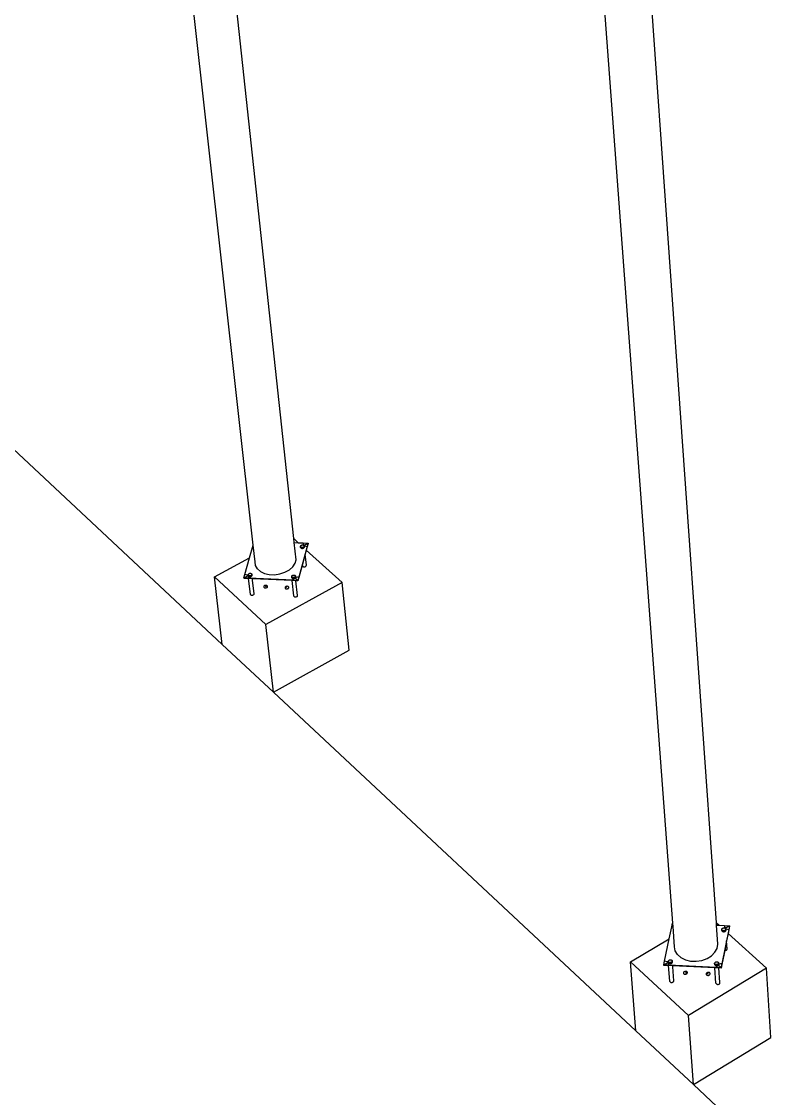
# Model space of a CAD drawing. Header units: inches. Extents: x -1339 to 1886, y -1058 to 789.
# Drawn here: x -617.1 to -284.1, y -813.9 to -344.9 of the extents above; entities that cross this region are included whole.
import ezdxf

# ---------------------------------------------------------------- set-up
doc = ezdxf.new("R2010")
doc.units = ezdxf.units.IN
doc.header["$MEASUREMENT"] = 0

msp = doc.modelspace()

# ---------------------------------------------------------------- linework, layer by layer
for p, q in [((-516.09, -572.91), (-584.73, 43.51)), ((-314.27, -737.41), (-359.13, -99.16)), ((-498.45, -570.07), (-538.18, -200.39)), ((-333.22, -737.54), (-364.8, -313.85)), ((-529.58, -616.2), (-682.11, -473.8)), ((-498.45, -570.07), (-496.47, -571.87)), ((-498.27, -571.79), (-498.45, -570.07)), ((-498.27, -571.79), (-496.47, -571.87)), ((-497.46, -579.26), (-498.27, -571.79)), ((-496.47, -571.87), (-494.28, -571.97)), ((-494.28, -571.97), (-494.31, -572.34)), ((-494.28, -571.97), (-492.23, -572.06)), ((-494.06, -573.02), (-492.25, -572.04)), ((-492.23, -572.06), (-492.62, -573.48)), ((-492.2, -572.26), (-492.6, -573.68)), ((-492.2, -572.26), (-492.23, -572.06)), ((-517.67, -578.46), (-516.09, -572.91)), ((-515.28, -580.21), (-516.09, -572.91)), ((-492.62, -573.48), (-496.29, -586.83)), ((-495.49, -573.51), (-495.47, -573.36)), ((-495.44, -573.64), (-495.49, -573.51)), ((-495.46, -573.78), (-495.49, -573.51)), ((-495.47, -573.36), (-495.41, -573.23)), ((-495.44, -573.73), (-495.46, -573.78)), ((-495.44, -573.92), (-495.46, -573.78)), ((-495.35, -573.76), (-495.44, -573.64)), ((-495.44, -573.92), (-495.43, -573.78)), ((-495.4, -574.06), (-495.44, -573.92)), ((-495.43, -573.78), (-495.43, -573.78)), ((-495.41, -573.23), (-495.29, -573.1)), ((-495.31, -574.17), (-495.4, -574.06)), ((-495.21, -573.85), (-495.35, -573.76)), ((-495.31, -574.17), (-495.17, -574.27)), ((-495.29, -573.1), (-495.14, -572.99)), ((-495.03, -573.92), (-495.21, -573.85)), ((-495.17, -574.27), (-494.99, -574.33)), ((-495.14, -572.99), (-494.95, -572.91)), ((-494.84, -573.95), (-495.03, -573.92)), ((-494.99, -574.33), (-494.79, -574.36)), ((-494.95, -572.91), (-494.74, -572.86)), ((-494.63, -573.94), (-494.84, -573.95)), ((-494.8, -574.38), (-494.58, -574.37)), ((-494.79, -574.36), (-494.58, -574.35)), ((-494.74, -572.86), (-494.53, -572.86)), ((-493.47, -576.88), (-494.68, -581.28)), ((-494.42, -573.89), (-494.63, -573.94)), ((-494.58, -574.35), (-494.38, -574.3)), ((-494.58, -574.37), (-494.37, -574.32)), ((-494.53, -572.86), (-494.34, -572.88)), ((-494.23, -573.81), (-494.42, -573.89)), ((-494.38, -574.3), (-494.19, -574.22)), ((-494.37, -574.32), (-494.17, -574.24)), ((-494.34, -572.88), (-494.16, -572.95)), ((-494.31, -572.34), (-494.2, -572.69)), ((-494.08, -573.7), (-494.23, -573.81)), ((-494.2, -572.69), (-493.96, -573)), ((-494.19, -574.22), (-494.03, -574.12)), ((-494.17, -574.24), (-494.01, -574.13)), ((-494.16, -572.95), (-494.02, -573.04)), ((-493.96, -573.58), (-494.08, -573.7)), ((-494.03, -574.12), (-493.92, -573.99)), ((-494.02, -573.04), (-493.93, -573.16)), ((-494.01, -574.13), (-493.89, -573.99)), ((-493.96, -573), (-493.59, -573.25)), ((-493.9, -573.44), (-493.96, -573.58)), ((-493.93, -573.16), (-493.88, -573.29)), ((-493.92, -573.99), (-493.85, -573.85)), ((-493.88, -573.29), (-493.9, -573.44)), ((-493.86, -573.56), (-493.89, -573.52)), ((-493.89, -573.99), (-493.82, -573.85)), ((-493.86, -573.56), (-493.88, -573.29)), ((-493.88, -573.58), (-493.84, -573.71)), ((-493.85, -573.57), (-493.86, -573.56)), ((-493.81, -573.7), (-493.85, -573.57)), ((-493.84, -573.71), (-493.85, -573.57)), ((-493.84, -573.71), (-493.85, -573.85)), ((-493.82, -573.85), (-493.81, -573.7)), ((-493.59, -573.25), (-493.14, -573.41)), ((-492.97, -575.05), (-493.47, -576.88)), ((-492.96, -581.69), (-493.47, -576.88)), ((-493.14, -573.41), (-492.62, -573.48)), ((-492.6, -573.68), (-492.97, -575.05)), ((-492.97, -575.05), (-477.34, -589.25)), ((-492.6, -573.68), (-492.62, -573.48)), ((-532.98, -586.75), (-517.67, -578.46)), ((-519.74, -585.78), (-517.67, -578.46)), ((-515.09, -581.77), (-515.28, -580.21)), ((-498.86, -582.35), (-497.87, -580.84)), ((-497.87, -580.84), (-497.46, -579.26)), ((-494.68, -581.28), (-496.27, -587.03)), ((-494.62, -581.91), (-494.68, -581.28)), ((-520.15, -587.21), (-519.74, -585.78)), ((-520.15, -587.21), (-518.41, -586.27)), ((-519.22, -585.85), (-519.74, -585.78)), ((-518.76, -586.02), (-519.22, -585.85)), ((-518.4, -586.26), (-518.76, -586.02)), ((-518.16, -586.58), (-518.4, -586.26)), ((-518.27, -585.85), (-518.26, -585.71)), ((-518.23, -585.99), (-518.27, -585.85)), ((-518.24, -586.13), (-518.27, -585.85)), ((-518.26, -585.71), (-518.19, -585.57)), ((-518.25, -586.14), (-518.26, -586.29)), ((-518.26, -586.29), (-518.22, -586.43)), ((-518.24, -586.13), (-518.25, -586.14)), ((-518.22, -586.08), (-518.24, -586.12)), ((-518.22, -586.09), (-518.24, -586.13)), ((-518.23, -586.27), (-518.24, -586.13)), ((-518.14, -586.11), (-518.23, -585.99)), ((-518.23, -586.27), (-518.22, -586.14)), ((-518.19, -586.4), (-518.23, -586.27)), ((-518.19, -585.57), (-518.08, -585.44)), ((-518, -586.2), (-518.14, -586.11)), ((-518.08, -585.44), (-517.92, -585.33)), ((-517.82, -586.27), (-518, -586.2)), ((-517.92, -585.33), (-517.73, -585.25)), ((-517.62, -586.3), (-517.82, -586.27)), ((-517.73, -585.25), (-517.52, -585.2)), ((-517.41, -586.29), (-517.62, -586.3)), ((-517.52, -585.2), (-517.31, -585.2)), ((-517.21, -586.24), (-517.41, -586.29)), ((-517.31, -585.2), (-517.11, -585.22)), ((-517.02, -586.16), (-517.21, -586.24)), ((-517.11, -585.22), (-516.94, -585.29)), ((-516.86, -586.05), (-517.02, -586.16)), ((-516.94, -585.29), (-516.8, -585.38)), ((-516.74, -585.92), (-516.86, -586.05)), ((-516.71, -586.21), (-516.84, -586.21)), ((-516.7, -586.34), (-516.81, -586.47)), ((-516.8, -585.38), (-516.7, -585.5)), ((-516.8, -586.5), (-516.68, -586.36)), ((-516.79, -586.48), (-516.67, -586.34)), ((-516.68, -585.78), (-516.74, -585.92)), ((-516.7, -585.5), (-516.66, -585.64)), ((-516.66, -585.64), (-516.68, -585.78)), ((-516.68, -586.36), (-516.61, -586.22)), ((-516.67, -586.34), (-516.61, -586.22)), ((-516.62, -586.05), (-516.66, -585.64)), ((-516.64, -586.21), (-516.61, -586.22)), ((-516.63, -585.91), (-516.63, -585.9)), ((-516.59, -586.05), (-516.63, -585.91)), ((-516.63, -586.19), (-516.62, -586.05)), ((-516.61, -586.21), (-516.6, -586.2)), ((-516.61, -586.22), (-516.61, -586.21)), ((-516.6, -586.2), (-516.59, -586.05)), ((-514.31, -583.18), (-515.09, -581.77)), ((-512.98, -584.36), (-514.31, -583.18)), ((-512.98, -584.36), (-511.2, -585.23)), ((-511.2, -585.23), (-509.09, -585.72)), ((-509.09, -585.72), (-506.8, -585.81)), ((-506.8, -585.81), (-504.47, -585.48)), ((-504.47, -585.48), (-502.28, -584.75)), ((-502.28, -584.75), (-500.36, -583.69)), ((-500.36, -583.69), (-498.86, -582.35)), ((-499.31, -586.49), (-499.24, -586.35)), ((-499.24, -586.35), (-499.13, -586.22)), ((-499.13, -586.22), (-498.97, -586.11)), ((-498.97, -586.11), (-498.78, -586.03)), ((-498.78, -586.03), (-498.57, -585.98)), ((-498.57, -585.98), (-498.36, -585.97)), ((-498.36, -585.97), (-498.16, -586)), ((-498.16, -586), (-497.99, -586.06)), ((-497.99, -586.06), (-497.85, -586.16)), ((-497.85, -586.16), (-497.75, -586.28)), ((-497.75, -586.28), (-497.71, -586.42)), ((-494.6, -581.76), (-494.62, -581.91)), ((-494.62, -581.91), (-494.57, -582.05)), ((-494.6, -581.76), (-494.6, -581.76)), ((-494.48, -582.18), (-494.57, -582.05)), ((-494.48, -582.18), (-494.33, -582.27)), ((-494.33, -582.27), (-494.15, -582.34)), ((-494.15, -582.34), (-493.94, -582.37)), ((-493.94, -582.37), (-493.73, -582.36)), ((-493.73, -582.36), (-493.51, -582.31)), ((-493.51, -582.31), (-493.32, -582.23)), ((-493.32, -582.23), (-493.16, -582.12)), ((-493.16, -582.12), (-493.04, -581.98)), ((-493.04, -581.98), (-492.97, -581.84)), ((-492.97, -581.84), (-492.96, -581.69)), ((-529.58, -616.2), (-532.98, -586.75)), ((-510.58, -607.46), (-532.98, -586.75)), ((-518.08, -587.31), (-520.15, -587.21)), ((-520.13, -587.41), (-520.15, -587.21)), ((-518.13, -587.5), (-520.13, -587.41)), ((-518.22, -586.43), (-518.12, -586.56)), ((-518.09, -586.52), (-518.19, -586.4)), ((-518.05, -586.93), (-518.16, -586.58)), ((-517.36, -594.29), (-518.13, -587.5)), ((-518.06, -587.51), (-518.13, -587.5)), ((-518.12, -586.56), (-517.98, -586.65)), ((-518.09, -586.52), (-517.95, -586.62)), ((-518.08, -587.31), (-518.05, -586.93)), ((-518.06, -587.51), (-518.08, -587.31)), ((-498.75, -588.18), (-518.08, -587.31)), ((-516.45, -587.58), (-518.06, -587.51)), ((-517.98, -586.65), (-517.8, -586.72)), ((-517.95, -586.62), (-517.78, -586.68)), ((-517.8, -586.72), (-517.59, -586.75)), ((-517.78, -586.68), (-517.58, -586.71)), ((-517.59, -586.75), (-517.37, -586.74)), ((-517.58, -586.71), (-517.37, -586.7)), ((-517.58, -586.73), (-517.36, -586.72)), ((-517.37, -586.7), (-517.16, -586.65)), ((-517.37, -586.74), (-517.16, -586.69)), ((-517.36, -586.72), (-517.15, -586.67)), ((-517.16, -586.65), (-516.97, -586.57)), ((-517.16, -586.69), (-516.96, -586.61)), ((-517.15, -586.67), (-516.96, -586.59)), ((-516.97, -586.57), (-516.81, -586.47)), ((-516.96, -586.59), (-516.79, -586.48)), ((-516.96, -586.61), (-516.8, -586.5)), ((-516.41, -587.98), (-516.45, -587.58)), ((-499.17, -588.36), (-516.45, -587.58)), ((-516.41, -587.99), (-516.41, -587.98)), ((-516.38, -588.28), (-516.41, -587.98)), ((-516.36, -588.13), (-516.41, -587.99)), ((-516.38, -588.28), (-516.36, -588.13)), ((-515.7, -594.07), (-516.36, -588.13)), ((-511.53, -590.98), (-511.54, -591.12)), ((-511.46, -590.83), (-511.53, -590.98)), ((-511.34, -590.7), (-511.46, -590.83)), ((-511.18, -590.58), (-511.34, -590.7)), ((-510.98, -590.5), (-511.18, -590.58)), ((-510.77, -590.45), (-510.98, -590.5)), ((-510.55, -590.44), (-510.77, -590.45)), ((-510.71, -591.01), (-510.02, -590.64)), ((-477.34, -589.25), (-510.58, -607.46)), ((-510.34, -590.47), (-510.55, -590.44)), ((-510.16, -590.54), (-510.34, -590.47)), ((-510.02, -590.64), (-510.16, -590.54)), ((-509.92, -590.76), (-510.02, -590.64)), ((-509.96, -591.2), (-509.89, -591.05)), ((-509.88, -590.9), (-509.92, -590.76)), ((-509.89, -591.05), (-509.88, -590.9)), ((-501.89, -591), (-502.06, -591.11)), ((-501.7, -590.92), (-501.89, -591)), ((-501.89, -591), (-501.43, -591.43)), ((-501.49, -590.87), (-501.7, -590.92)), ((-501.27, -590.86), (-501.49, -590.87)), ((-501.06, -590.89), (-501.27, -590.86)), ((-500.88, -590.96), (-501.06, -590.89)), ((-500.74, -591.06), (-500.88, -590.96)), ((-500.64, -591.18), (-500.74, -591.06)), ((-499.32, -586.63), (-499.31, -586.49)), ((-499.28, -586.77), (-499.32, -586.63)), ((-499.28, -587.05), (-499.32, -586.63)), ((-499.3, -586.88), (-499.31, -587.03)), ((-499.31, -587.03), (-499.27, -587.17)), ((-499.27, -586.85), (-499.29, -586.9)), ((-499.18, -586.89), (-499.28, -586.77)), ((-499.28, -587.05), (-499.26, -586.9)), ((-499.23, -587.18), (-499.28, -587.05)), ((-499.27, -587.17), (-499.17, -587.3)), ((-499.14, -587.3), (-499.23, -587.18)), ((-499.04, -586.98), (-499.18, -586.89)), ((-499.17, -587.3), (-499.03, -587.4)), ((-498.45, -595.04), (-499.17, -588.36)), ((-498.73, -588.38), (-499.17, -588.36)), ((-499.14, -587.3), (-499, -587.4)), ((-498.87, -587.05), (-499.04, -586.98)), ((-499.03, -587.4), (-498.84, -587.46)), ((-499, -587.4), (-498.82, -587.46)), ((-498.67, -587.07), (-498.87, -587.05)), ((-498.84, -587.46), (-498.64, -587.49)), ((-498.82, -587.46), (-498.62, -587.49)), ((-498.58, -587.81), (-498.75, -588.18)), ((-498.73, -588.38), (-498.75, -588.18)), ((-496.68, -588.27), (-498.75, -588.18)), ((-497.47, -588.43), (-498.73, -588.38)), ((-498.46, -587.06), (-498.67, -587.07)), ((-498.64, -587.49), (-498.62, -587.49)), ((-498.63, -587.51), (-498.41, -587.5)), ((-498.62, -587.49), (-498.42, -587.48)), ((-498.28, -587.47), (-498.58, -587.81)), ((-498.25, -587.02), (-498.46, -587.06)), ((-498.23, -587.44), (-498.42, -587.48)), ((-498.41, -587.5), (-498.2, -587.45)), ((-498.23, -587.44), (-498.28, -587.47)), ((-498.06, -586.94), (-498.25, -587.02)), ((-498.23, -587.44), (-498.2, -587.43)), ((-498.2, -587.43), (-498.01, -587.35)), ((-498.2, -587.45), (-498, -587.37)), ((-497.9, -586.83), (-498.06, -586.94)), ((-498.01, -587.35), (-497.98, -587.33)), ((-498.01, -587.35), (-498.01, -587.35)), ((-498, -587.37), (-497.84, -587.25)), ((-497.98, -587.33), (-497.9, -587.27)), ((-497.79, -586.7), (-497.9, -586.83)), ((-497.9, -587.27), (-497.89, -587.27)), ((-497.86, -587.24), (-497.89, -587.27)), ((-497.86, -587.24), (-497.85, -587.24)), ((-497.85, -587.24), (-497.76, -587.15)), ((-497.84, -587.25), (-497.82, -587.23)), ((-497.83, -587.22), (-497.83, -587.22)), ((-497.82, -587.23), (-497.83, -587.22)), ((-497.82, -587.23), (-497.72, -587.12)), ((-496.68, -588.27), (-497.82, -587.23)), ((-497.76, -586.63), (-497.79, -586.7)), ((-497.77, -587.15), (-497.74, -587.11)), ((-497.76, -587.15), (-497.77, -587.15)), ((-497.74, -586.6), (-497.76, -586.63)), ((-497.76, -586.63), (-497.71, -586.69)), ((-497.37, -586.98), (-497.76, -587.15)), ((-497.69, -586.99), (-497.76, -586.99)), ((-497.76, -587.15), (-497.73, -587.1)), ((-497.72, -586.56), (-497.74, -586.6)), ((-497.69, -586.67), (-497.74, -586.6)), ((-497.69, -586.68), (-497.74, -586.61)), ((-497.69, -586.99), (-497.74, -587.11)), ((-497.73, -587.1), (-497.66, -586.96)), ((-497.71, -586.42), (-497.72, -586.56)), ((-497.72, -587.12), (-497.66, -586.99)), ((-497.68, -586.7), (-497.71, -586.42)), ((-497.71, -586.69), (-497.66, -586.83)), ((-497.69, -586.67), (-497.68, -586.7)), ((-497.68, -586.68), (-497.69, -586.68)), ((-497.68, -586.97), (-497.69, -586.99)), ((-497.64, -586.83), (-497.68, -586.68)), ((-497.65, -586.81), (-497.68, -586.7)), ((-497.66, -586.83), (-497.68, -586.7)), ((-497.66, -586.83), (-497.68, -586.97)), ((-497.66, -586.96), (-497.65, -586.81)), ((-497.66, -586.99), (-497.65, -586.98)), ((-497.65, -586.97), (-497.64, -586.83)), ((-497.65, -586.98), (-497.65, -586.97)), ((-496.78, -594.81), (-497.47, -588.43)), ((-496.66, -588.47), (-497.47, -588.43)), ((-496.84, -586.86), (-497.37, -586.98)), ((-496.29, -586.83), (-496.84, -586.86)), ((-496.29, -586.83), (-496.68, -588.27)), ((-496.66, -588.47), (-496.68, -588.27)), ((-496.27, -587.03), (-496.66, -588.47)), ((-496.27, -587.03), (-496.29, -586.83)), ((-474.3, -618.72), (-477.34, -589.25)), ((-517.32, -594.43), (-517.36, -594.29)), ((-517.22, -594.56), (-517.32, -594.43)), ((-517.22, -594.56), (-517.08, -594.66)), ((-517.08, -594.66), (-516.9, -594.72)), ((-516.9, -594.72), (-516.69, -594.75)), ((-516.69, -594.75), (-516.47, -594.74)), ((-516.47, -594.74), (-516.26, -594.69)), ((-516.26, -594.69), (-516.07, -594.61)), ((-516.07, -594.61), (-515.9, -594.5)), ((-515.9, -594.5), (-515.78, -594.37)), ((-515.78, -594.37), (-515.71, -594.22)), ((-515.71, -594.22), (-515.7, -594.07)), ((-511.54, -591.12), (-511.5, -591.27)), ((-511.5, -591.27), (-511.4, -591.39)), ((-511.4, -591.39), (-511.26, -591.49)), ((-511.26, -591.49), (-511.08, -591.55)), ((-511.08, -591.55), (-510.87, -591.58)), ((-510.87, -591.58), (-510.65, -591.57)), ((-510.65, -591.57), (-510.44, -591.52)), ((-510.44, -591.52), (-510.24, -591.44)), ((-510.24, -591.44), (-510.08, -591.33)), ((-510.08, -591.33), (-509.96, -591.2)), ((-502.24, -591.39), (-502.26, -591.54)), ((-502.26, -591.54), (-502.21, -591.68)), ((-502.18, -591.25), (-502.24, -591.39)), ((-502.21, -591.68), (-502.12, -591.81)), ((-502.06, -591.11), (-502.18, -591.25)), ((-502.12, -591.81), (-501.97, -591.91)), ((-501.97, -591.91), (-501.79, -591.97)), ((-501.79, -591.97), (-501.58, -592)), ((-501.58, -592), (-501.37, -591.99)), ((-501.37, -591.99), (-501.15, -591.94)), ((-501.15, -591.94), (-500.96, -591.86)), ((-500.96, -591.86), (-500.8, -591.75)), ((-500.8, -591.75), (-500.68, -591.61)), ((-500.68, -591.61), (-500.61, -591.47)), ((-500.59, -591.32), (-500.64, -591.18)), ((-500.61, -591.47), (-500.59, -591.32)), ((-498.4, -595.18), (-498.45, -595.04)), ((-498.31, -595.3), (-498.4, -595.18)), ((-498.31, -595.3), (-498.16, -595.4)), ((-498.16, -595.4), (-497.98, -595.47)), ((-497.98, -595.47), (-497.77, -595.49)), ((-497.77, -595.49), (-497.66, -595.49)), ((-497.66, -595.49), (-497.56, -595.48)), ((-497.56, -595.48), (-497.34, -595.44)), ((-497.34, -595.44), (-497.15, -595.35)), ((-497.15, -595.35), (-497.07, -595.3)), ((-497.07, -595.3), (-496.98, -595.24)), ((-496.98, -595.24), (-496.86, -595.11)), ((-496.86, -595.11), (-496.8, -594.96)), ((-496.8, -594.96), (-496.78, -594.81)), ((-507.3, -637), (-510.58, -607.46)), ((-507.3, -637), (-529.58, -616.2)), ((-507.3, -637), (-474.3, -618.72)), ((-349.29, -784.52), (-507.3, -637)), ((-334.79, -744.37), (-333.72, -739.13)), ((-333.72, -739.13), (-333.39, -737.53)), ((-333.72, -739.13), (-333.14, -739.1)), ((-333.39, -737.53), (-333.22, -737.54)), ((-333.39, -737.53), (-333.21, -737.7)), ((-333.1, -739.09), (-333.22, -737.54)), ((-333.14, -739.1), (-333.1, -739.09)), ((-332.45, -747.88), (-333.1, -739.09)), ((-314.27, -737.41), (-313.08, -738.49)), ((-314.2, -738.44), (-314.27, -737.41)), ((-314.2, -738.44), (-313.08, -738.49)), ((-313.61, -746.81), (-314.2, -738.44)), ((-313.08, -738.49), (-310.75, -738.6)), ((-311.87, -740.21), (-311.81, -740.06)), ((-311.87, -740.38), (-311.87, -740.21)), ((-311.86, -740.6), (-311.87, -740.38)), ((-311.82, -740.51), (-311.87, -740.38)), ((-311.86, -740.6), (-311.87, -740.64)), ((-311.82, -740.51), (-311.86, -740.6)), ((-311.84, -740.8), (-311.86, -740.6)), ((-311.84, -740.64), (-311.82, -740.57)), ((-311.84, -740.8), (-311.84, -740.64)), ((-311.79, -740.95), (-311.84, -740.8)), ((-308.88, -740.3), (-311.82, -755.34)), ((-311.82, -740.53), (-311.82, -740.51)), ((-311.71, -740.66), (-311.82, -740.53)), ((-311.81, -740.06), (-311.7, -739.91)), ((-311.68, -741.08), (-311.79, -740.95)), ((-311.56, -740.77), (-311.71, -740.66)), ((-311.7, -739.91), (-311.54, -739.79)), ((-311.68, -741.08), (-311.53, -741.19)), ((-311.36, -740.84), (-311.56, -740.77)), ((-311.54, -739.79), (-311.35, -739.7)), ((-311.15, -740.87), (-311.36, -740.84)), ((-311.35, -739.7), (-311.13, -739.65)), ((-310.93, -740.86), (-311.15, -740.87)), ((-311.13, -739.65), (-310.91, -739.64)), ((-310.72, -740.81), (-310.93, -740.86)), ((-310.91, -739.64), (-310.7, -739.67)), ((-310.75, -738.6), (-310.76, -739.02)), ((-310.76, -739.02), (-310.62, -739.41)), ((-310.75, -738.6), (-308.56, -738.7)), ((-310.52, -740.72), (-310.72, -740.81)), ((-310.7, -739.67), (-310.51, -739.74)), ((-310.69, -741.23), (-310.49, -741.14)), ((-310.67, -741.25), (-310.47, -741.16)), ((-310.62, -739.41), (-310.33, -739.76)), ((-310.36, -740.6), (-310.52, -740.72)), ((-310.51, -739.74), (-310.35, -739.85)), ((-310.49, -741.14), (-310.33, -741.02)), ((-310.47, -741.16), (-310.31, -741.03)), ((-310.45, -739.78), (-308.59, -738.68)), ((-310.25, -740.45), (-310.36, -740.6)), ((-310.35, -739.85), (-310.24, -739.98)), ((-310.33, -739.76), (-309.93, -740.04)), ((-310.33, -741.02), (-310.22, -740.87)), ((-310.31, -741.03), (-310.19, -740.88)), ((-310.19, -740.29), (-310.25, -740.45)), ((-310.24, -739.98), (-310.19, -740.13)), ((-310.22, -740.87), (-310.16, -740.72)), ((-310.19, -740.13), (-310.19, -740.29)), ((-310.17, -740.45), (-310.19, -740.13)), ((-310.19, -740.88), (-310.13, -740.72)), ((-310.17, -740.45), (-310.18, -740.4)), ((-310.18, -740.51), (-310.16, -740.56)), ((-310.13, -740.55), (-310.17, -740.45)), ((-310.16, -740.56), (-310.17, -740.45)), ((-310.16, -740.56), (-310.16, -740.72)), ((-310.13, -740.72), (-310.13, -740.55)), ((-309.93, -740.04), (-309.43, -740.22)), ((-309.43, -740.22), (-308.88, -740.3)), ((-308.86, -740.51), (-309.16, -742.05)), ((-308.56, -738.7), (-308.88, -740.3)), ((-308.86, -740.51), (-308.88, -740.3)), ((-308.55, -738.91), (-308.86, -740.51)), ((-308.55, -738.91), (-308.56, -738.7)), ((-351.66, -754.41), (-334.79, -744.37)), ((-336.79, -754.15), (-334.79, -744.37)), ((-311.53, -741.19), (-311.34, -741.26)), ((-311.34, -741.26), (-311.12, -741.29)), ((-311.13, -741.31), (-310.9, -741.3)), ((-311.12, -741.29), (-310.9, -741.28)), ((-310.9, -741.28), (-310.69, -741.23)), ((-310.9, -741.3), (-310.67, -741.25)), ((-309.8, -745.3), (-310.62, -749.47)), ((-309.16, -742.05), (-309.8, -745.3)), ((-309.56, -748.72), (-309.8, -745.3)), ((-309.16, -742.05), (-292.45, -757.23)), ((-332.14, -749.63), (-332.45, -747.88)), ((-331.21, -751.23), (-332.14, -749.63)), ((-316.37, -751.8), (-314.87, -750.29)), ((-314.87, -750.29), (-313.93, -748.59)), ((-313.93, -748.59), (-313.61, -746.81)), ((-310.62, -749.47), (-311.81, -755.54)), ((-310.62, -749.47), (-310.56, -749.48)), ((-310.56, -749.48), (-310.33, -749.47)), ((-310.33, -749.47), (-310.11, -749.42)), ((-310.11, -749.42), (-309.91, -749.33)), ((-309.91, -749.33), (-309.74, -749.2)), ((-309.74, -749.2), (-309.63, -749.05)), ((-309.63, -749.05), (-309.56, -748.89)), ((-309.56, -748.89), (-309.56, -748.72)), ((-349.29, -784.52), (-351.66, -754.41)), ((-326.44, -777.74), (-351.66, -754.41)), ((-337.12, -755.77), (-336.79, -754.15)), ((-337.12, -755.77), (-335.34, -754.7)), ((-336.23, -754.23), (-336.79, -754.15)), ((-335.73, -754.42), (-336.23, -754.23)), ((-335.33, -754.7), (-335.73, -754.42)), ((-335.05, -755.05), (-335.33, -754.7)), ((-335.18, -754.28), (-335.17, -754.12)), ((-335.16, -754.52), (-335.18, -754.28)), ((-335.13, -754.43), (-335.18, -754.28)), ((-335.16, -754.52), (-335.18, -754.56)), ((-335.18, -754.56), (-335.18, -754.73)), ((-335.18, -754.73), (-335.13, -754.89)), ((-335.17, -754.12), (-335.11, -753.96)), ((-335.13, -754.42), (-335.17, -754.54)), ((-335.13, -754.43), (-335.16, -754.52)), ((-335.15, -754.7), (-335.16, -754.52)), ((-335.15, -754.7), (-335.14, -754.54)), ((-335.09, -754.86), (-335.15, -754.7)), ((-335.14, -754.54), (-335.12, -754.48)), ((-335.12, -754.43), (-335.13, -754.43)), ((-335.13, -754.89), (-335.01, -755.03)), ((-335.02, -754.57), (-335.12, -754.43)), ((-335.11, -753.96), (-335, -753.81)), ((-334.98, -754.99), (-335.09, -754.86)), ((-334.91, -755.45), (-335.05, -755.05)), ((-334.86, -754.67), (-335.02, -754.57)), ((-335.01, -755.03), (-334.85, -755.14)), ((-335, -753.81), (-334.84, -753.69)), ((-334.98, -754.99), (-334.83, -755.1)), ((-334.67, -754.75), (-334.86, -754.67)), ((-334.85, -755.14), (-334.66, -755.21)), ((-334.84, -753.69), (-334.64, -753.6)), ((-334.83, -755.1), (-334.64, -755.17)), ((-334.46, -754.78), (-334.67, -754.75)), ((-334.66, -755.21), (-334.43, -755.24)), ((-334.64, -753.6), (-334.43, -753.55)), ((-334.64, -755.17), (-334.43, -755.2)), ((-334.23, -754.77), (-334.46, -754.78)), ((-334.43, -753.55), (-334.2, -753.54)), ((-334.43, -755.2), (-334.2, -755.19)), ((-334.43, -755.22), (-334.2, -755.21)), ((-334.43, -755.24), (-334.2, -755.23)), ((-334.02, -754.71), (-334.23, -754.77)), ((-334.2, -753.54), (-333.99, -753.57)), ((-334.2, -755.19), (-333.99, -755.14)), ((-334.2, -755.21), (-333.98, -755.16)), ((-334.2, -755.23), (-333.98, -755.18)), ((-333.82, -754.62), (-334.02, -754.71)), ((-333.99, -753.57), (-333.8, -753.64)), ((-333.99, -755.14), (-333.79, -755.05)), ((-333.98, -755.16), (-333.77, -755.06)), ((-333.98, -755.18), (-333.78, -755.09)), ((-333.66, -754.5), (-333.82, -754.62)), ((-333.8, -753.64), (-333.64, -753.75)), ((-333.79, -755.05), (-333.63, -754.92)), ((-333.78, -755.09), (-333.61, -754.96)), ((-333.77, -755.06), (-333.61, -754.94)), ((-333.55, -754.36), (-333.66, -754.5)), ((-333.53, -754.64), (-333.65, -754.63)), ((-333.64, -753.75), (-333.54, -753.88)), ((-333.52, -754.78), (-333.63, -754.92)), ((-333.61, -754.94), (-333.49, -754.79)), ((-333.61, -754.96), (-333.49, -754.81)), ((-333.49, -754.2), (-333.55, -754.36)), ((-333.54, -753.88), (-333.48, -754.04)), ((-333.48, -754.04), (-333.49, -754.2)), ((-333.49, -754.81), (-333.43, -754.64)), ((-333.49, -754.79), (-333.43, -754.64)), ((-333.45, -754.46), (-333.48, -754.04)), ((-333.42, -754.45), (-333.46, -754.34)), ((-333.46, -754.64), (-333.43, -754.64)), ((-333.45, -754.62), (-333.45, -754.46)), ((-333.43, -754.62), (-333.42, -754.45)), ((-333.43, -754.63), (-333.43, -754.62)), ((-333.43, -754.64), (-333.43, -754.63)), ((-329.71, -752.56), (-331.21, -751.23)), ((-329.71, -752.56), (-327.76, -753.53)), ((-327.76, -753.53), (-325.49, -754.09)), ((-325.49, -754.09), (-323.05, -754.18)), ((-323.05, -754.18), (-320.6, -753.81)), ((-320.6, -753.81), (-318.33, -753)), ((-318.33, -753), (-316.37, -751.8)), ((-315.01, -755.16), (-315, -754.99)), ((-314.95, -755.31), (-315.01, -755.16)), ((-314.98, -755.58), (-315.01, -755.16)), ((-315, -754.99), (-314.94, -754.83)), ((-314.94, -754.83), (-314.83, -754.69)), ((-314.83, -754.69), (-314.67, -754.57)), ((-314.67, -754.57), (-314.48, -754.48)), ((-314.48, -754.48), (-314.26, -754.42)), ((-314.26, -754.42), (-314.04, -754.41)), ((-314.04, -754.41), (-313.82, -754.44)), ((-313.82, -754.44), (-313.63, -754.52)), ((-313.63, -754.52), (-313.48, -754.62)), ((-313.38, -755.23), (-313.49, -755.38)), ((-313.48, -754.62), (-313.37, -754.76)), ((-313.35, -755.17), (-313.38, -755.23)), ((-313.37, -754.76), (-313.31, -754.91)), ((-313.34, -755.13), (-313.35, -755.17)), ((-313.35, -755.17), (-313.34, -755.18)), ((-313.31, -755.07), (-313.34, -755.13)), ((-313.32, -755.15), (-313.34, -755.13)), ((-313.32, -755.16), (-313.34, -755.14)), ((-313.34, -755.18), (-313.28, -755.33)), ((-313.32, -755.15), (-313.29, -755.24)), ((-313.31, -755.17), (-313.32, -755.16)), ((-313.31, -754.91), (-313.31, -755.07)), ((-313.29, -755.24), (-313.31, -754.91)), ((-313.25, -755.33), (-313.31, -755.17)), ((-313.26, -755.31), (-313.29, -755.24)), ((-313.28, -755.33), (-313.29, -755.24)), ((-334.92, -755.87), (-337.12, -755.77)), ((-337.11, -755.97), (-337.12, -755.77)), ((-335.08, -756.07), (-337.11, -755.97)), ((-334.57, -762.91), (-335.08, -756.07)), ((-334.9, -756.08), (-335.08, -756.07)), ((-334.92, -755.87), (-334.91, -755.45)), ((-334.9, -756.08), (-334.92, -755.87)), ((-314.34, -756.85), (-334.92, -755.87)), ((-333.32, -756.15), (-334.9, -756.08)), ((-333.29, -756.52), (-333.32, -756.15)), ((-314.91, -757.03), (-333.32, -756.15)), ((-333.27, -756.58), (-333.29, -756.52)), ((-333.27, -756.75), (-333.29, -756.52)), ((-332.81, -762.66), (-333.27, -756.58)), ((-333.27, -756.75), (-333.27, -756.58)), ((-328.54, -759.01), (-328.61, -759.18)), ((-328.61, -759.18), (-328.61, -759.34)), ((-328.61, -759.34), (-328.55, -759.5)), ((-328.55, -759.5), (-328.44, -759.64)), ((-328.42, -758.86), (-328.54, -759.01)), ((-328.44, -759.64), (-328.28, -759.75)), ((-328.26, -758.73), (-328.42, -758.86)), ((-328.28, -759.75), (-328.08, -759.83)), ((-328.06, -758.64), (-328.26, -758.73)), ((-328.08, -759.83), (-327.86, -759.86)), ((-327.84, -758.59), (-328.06, -758.64)), ((-327.86, -759.86), (-327.63, -759.85)), ((-327.61, -758.58), (-327.84, -758.59)), ((-327.73, -759.22), (-327.03, -758.79)), ((-327.63, -759.85), (-327.41, -759.79)), ((-327.39, -758.61), (-327.61, -758.58)), ((-327.41, -759.79), (-327.21, -759.7)), ((-327.19, -758.68), (-327.39, -758.61)), ((-327.21, -759.7), (-327.04, -759.57)), ((-327.03, -758.79), (-327.19, -758.68)), ((-327.04, -759.57), (-326.93, -759.42)), ((-326.92, -758.93), (-327.03, -758.79)), ((-326.93, -759.42), (-326.86, -759.26)), ((-326.86, -759.09), (-326.92, -758.93)), ((-326.86, -759.26), (-326.86, -759.09)), ((-292.45, -757.23), (-326.44, -777.74)), ((-318.66, -759.48), (-318.73, -759.65)), ((-318.73, -759.65), (-318.73, -759.81)), ((-318.73, -759.81), (-318.67, -759.97)), ((-318.55, -759.33), (-318.66, -759.48)), ((-318.38, -759.21), (-318.55, -759.33)), ((-318.18, -759.11), (-318.38, -759.21)), ((-318.38, -759.21), (-317.85, -759.69)), ((-317.96, -759.06), (-318.18, -759.11)), ((-317.73, -759.05), (-317.96, -759.06)), ((-317.51, -759.08), (-317.73, -759.05)), ((-317.31, -759.15), (-317.51, -759.08)), ((-317.15, -759.26), (-317.31, -759.15)), ((-317.16, -760.05), (-317.04, -759.89)), ((-317.04, -759.4), (-317.15, -759.26)), ((-316.98, -759.56), (-317.04, -759.4)), ((-317.04, -759.89), (-316.98, -759.73)), ((-316.98, -759.73), (-316.98, -759.56)), ((-315.01, -755.4), (-315.02, -755.56)), ((-315.02, -755.56), (-314.96, -755.72)), ((-314.96, -755.29), (-315, -755.41)), ((-314.98, -755.58), (-314.97, -755.42)), ((-314.92, -755.73), (-314.98, -755.58)), ((-314.97, -755.42), (-314.95, -755.35)), ((-314.96, -755.72), (-314.85, -755.86)), ((-314.84, -755.44), (-314.95, -755.31)), ((-314.81, -755.87), (-314.92, -755.73)), ((-314.44, -763.75), (-314.91, -757.03)), ((-314.33, -757.06), (-314.91, -757.03)), ((-314.85, -755.86), (-314.69, -755.97)), ((-314.69, -755.55), (-314.84, -755.44)), ((-314.81, -755.87), (-314.66, -755.97)), ((-314.5, -755.62), (-314.69, -755.55)), ((-314.69, -755.97), (-314.49, -756.05)), ((-314.66, -755.97), (-314.47, -756.05)), ((-314.28, -755.65), (-314.5, -755.62)), ((-314.49, -756.05), (-314.27, -756.08)), ((-314.47, -756.05), (-314.25, -756.08)), ((-314.18, -756.44), (-314.34, -756.85)), ((-314.33, -757.06), (-314.34, -756.85)), ((-312.14, -756.96), (-314.34, -756.85)), ((-313.14, -757.12), (-314.33, -757.06)), ((-314.06, -755.64), (-314.28, -755.65)), ((-314.27, -756.08), (-314.25, -756.08)), ((-314.26, -756.1), (-314.03, -756.09)), ((-314.25, -756.08), (-314.04, -756.07)), ((-313.89, -756.06), (-314.18, -756.44)), ((-313.84, -755.59), (-314.06, -755.64)), ((-313.84, -756.02), (-314.04, -756.07)), ((-314.03, -756.09), (-313.8, -756.03)), ((-313.84, -756.02), (-313.89, -756.06)), ((-313.65, -755.5), (-313.84, -755.59)), ((-313.84, -756.02), (-313.81, -756.01)), ((-313.81, -756.01), (-313.62, -755.92)), ((-313.8, -756.03), (-313.6, -755.94)), ((-313.65, -755.5), (-313.57, -755.44)), ((-313.62, -755.92), (-313.61, -755.92)), ((-313.61, -755.92), (-313.58, -755.89)), ((-313.6, -755.94), (-313.44, -755.81)), ((-313.58, -755.89), (-313.5, -755.83)), ((-313.49, -755.38), (-313.57, -755.44)), ((-313.5, -755.83), (-313.49, -755.83)), ((-313.46, -755.8), (-313.49, -755.83)), ((-313.46, -755.8), (-313.45, -755.79)), ((-313.45, -755.79), (-313.37, -755.69)), ((-313.43, -755.77), (-313.44, -755.77)), ((-313.44, -755.81), (-313.42, -755.79)), ((-313.42, -755.79), (-313.43, -755.77)), ((-313.42, -755.79), (-313.32, -755.66)), ((-312.14, -756.96), (-313.42, -755.79)), ((-313.38, -755.7), (-313.35, -755.66)), ((-313.37, -755.69), (-313.38, -755.7)), ((-312.96, -755.5), (-313.37, -755.69)), ((-313.37, -755.69), (-313.33, -755.64)), ((-313.29, -755.52), (-313.36, -755.52)), ((-313.29, -755.52), (-313.35, -755.66)), ((-313.33, -755.64), (-313.27, -755.48)), ((-313.32, -755.66), (-313.26, -755.52)), ((-313.28, -755.33), (-313.29, -755.5)), ((-313.29, -755.5), (-313.29, -755.52)), ((-313.27, -755.48), (-313.26, -755.31)), ((-313.26, -755.5), (-313.25, -755.33)), ((-313.26, -755.51), (-313.26, -755.5)), ((-313.26, -755.52), (-313.26, -755.51)), ((-312.69, -763.5), (-313.14, -757.12)), ((-312.12, -757.16), (-313.14, -757.12)), ((-312.4, -755.37), (-312.96, -755.5)), ((-311.82, -755.34), (-312.4, -755.37)), ((-311.82, -755.34), (-312.14, -756.96)), ((-312.12, -757.16), (-312.14, -756.96)), ((-311.81, -755.54), (-312.12, -757.16)), ((-311.81, -755.54), (-311.82, -755.34)), ((-290.47, -787.35), (-292.45, -757.23)), ((-334.51, -763.07), (-334.57, -762.91)), ((-334.4, -763.21), (-334.51, -763.07)), ((-334.4, -763.21), (-334.24, -763.32)), ((-334.24, -763.32), (-334.04, -763.4)), ((-334.04, -763.4), (-333.82, -763.43)), ((-333.82, -763.43), (-333.59, -763.42)), ((-333.59, -763.42), (-333.37, -763.36)), ((-333.37, -763.36), (-333.16, -763.27)), ((-333.16, -763.27), (-333, -763.14)), ((-333, -763.14), (-332.88, -762.99)), ((-332.88, -762.99), (-332.82, -762.83)), ((-332.82, -762.83), (-332.81, -762.66)), ((-318.67, -759.97), (-318.56, -760.11)), ((-318.56, -760.11), (-318.4, -760.22)), ((-318.4, -760.22), (-318.2, -760.3)), ((-318.2, -760.3), (-317.98, -760.33)), ((-317.98, -760.33), (-317.75, -760.32)), ((-317.75, -760.32), (-317.53, -760.26)), ((-317.53, -760.26), (-317.33, -760.17)), ((-317.33, -760.17), (-317.16, -760.05)), ((-314.38, -763.91), (-314.44, -763.75)), ((-314.27, -764.05), (-314.38, -763.91)), ((-314.27, -764.05), (-314.11, -764.16)), ((-314.11, -764.16), (-313.91, -764.23)), ((-313.91, -764.23), (-313.69, -764.26)), ((-313.69, -764.26), (-313.46, -764.25)), ((-313.46, -764.25), (-313.24, -764.2)), ((-313.24, -764.2), (-313.04, -764.11)), ((-313.04, -764.11), (-312.95, -764.04)), ((-312.95, -764.04), (-312.87, -763.98)), ((-312.87, -763.98), (-312.75, -763.83)), ((-312.75, -763.83), (-312.69, -763.66)), ((-312.69, -763.66), (-312.69, -763.5)), ((-324.21, -807.92), (-326.44, -777.74)), ((-324.21, -807.92), (-349.29, -784.52)), ((-324.21, -807.92), (-290.47, -787.35)), ((-145.72, -974.56), (-324.21, -807.92))]:
    msp.add_line(p, q)

doc.saveas('drawing.dxf')
